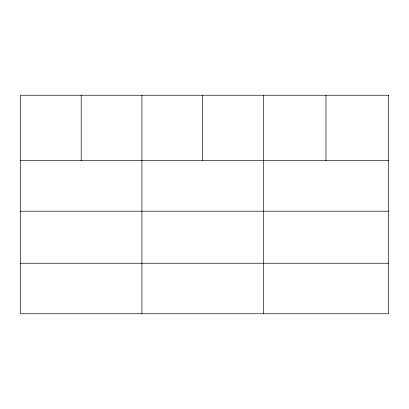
<?xml version="1.0" encoding="UTF-8"?>
<svg xmlns="http://www.w3.org/2000/svg" width="409" height="409" viewBox="0 0 409 409"><rect width="100%" height="100%" fill="white"/><g stroke="black" fill="none" stroke-linecap="round" stroke-linejoin="round"><path stroke-width="0.61" d="M20.45 160.681L388.55 160.681M20.45 211.197L388.55 211.197M20.45 263.243L388.55 263.243M325.973 95.246L325.973 160.681M263.396 95.246L263.396 313.754M202.659 95.246L202.659 160.681M141.923 95.246L141.923 313.754M81.187 95.246L81.187 160.681M388.55 95.246L20.45 95.246L20.45 313.754L388.55 313.754L388.55 95.246"/></g></svg>
